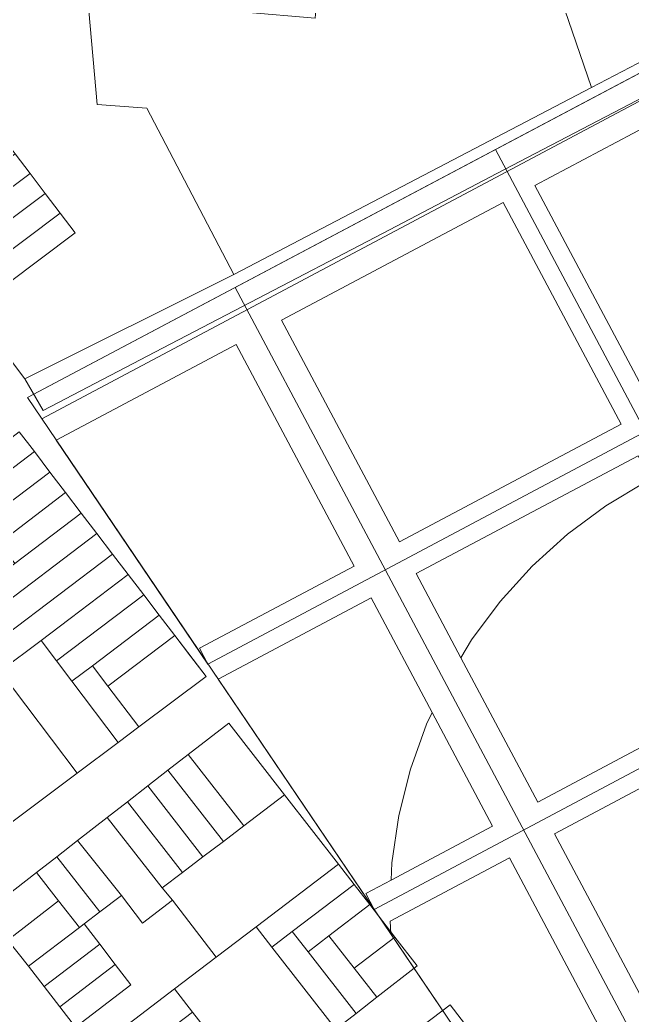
# Model space of a CAD drawing. Header units: metres. Extents: x 3873 to 16340, y -5213 to 3289.
# Drawn here: x 4230.1 to 4469, y 2161.9 to 2550.4 of the extents above; entities that cross this region are included whole.
import ezdxf

# ---------------------------------------------------------------- set-up
doc = ezdxf.new("R2010")
doc.units = ezdxf.units.M
for name, color, linetype, lineweight, plot in [('CONTEXTO-MANZANAS', 8, 'Continuous', 0, False), ('CONTEXTO-PARCELAS', 9, 'Continuous', 0, False), ('LIMITE-INTERVENCION', 30, 'Continuous', 0, False), ('MANZANAS-PROPUESTAS', 33, 'Continuous', 0, False), ('SECTORES', 1, 'Continuous', 0, False), ('VERDE-PROPUESTO', 82, 'Continuous', 0, False), ('VIA-SECUNDARIA', 8, 'Continuous', 0, False), ('VIA-TERCIARIA', 9, 'Continuous', 0, False)]:
    doc.layers.add(name, color=color, linetype=linetype, lineweight=lineweight, plot=plot)

msp = doc.modelspace()

# ---------------------------------------------------------------- linework, layer by layer
at = {"layer": 'CONTEXTO-MANZANAS'}
for points in [[(4501, 2549.06), (4453.15, 2524.02), (4313.59, 2451), (4231.93, 2410.33), (4211.59, 2437.23), (4205.74, 2444.96), (4199.89, 2452.7), (4194.04, 2460.44), (4188.19, 2468.18), (4182.34, 2475.92), (4176.49, 2483.66), (4170.64, 2491.39), (4164.79, 2499.13), (4158.94, 2506.87), (4151.28, 2517), (4139.46, 2532.41), (4085.43, 2604.3)], [(4229.79, 2389.63), (4235.71, 2381.88), (4241.78, 2373.93), (4247.85, 2365.99), (4254.02, 2357.93), (4260.09, 2349.98), (4266.25, 2341.92), (4272.32, 2333.97), (4278.4, 2326.03), (4284.47, 2318.08), (4290.54, 2310.13), (4296.68, 2302.11), (4302.75, 2294.16), (4276.44, 2274.4), (4268.44, 2268.4), (4252.44, 2256.38), (4225.35, 2236.04)], [(4272.07, 2245.25), (4279.96, 2251.39), (4287.85, 2257.52), (4295.72, 2263.69), (4311.53, 2275.93), (4333.3, 2247.9), (4354.33, 2220.83), (4360.45, 2212.95), (4366.59, 2205.05), (4376.4, 2192.41), (4385.15, 2181.16), (4369.36, 2168.88), (4361.26, 2162.59), (4353.36, 2156.45)], [(4251.78, 2157.29), (4245.65, 2165.18), (4239.51, 2173.08), (4233.37, 2180.98), (4225.39, 2191.24), (4216.8, 2202.29), (4236.54, 2217.64), (4244.44, 2223.77), (4252.52, 2230.06), (4264.17, 2239.12), (4272.07, 2245.25)], [(4387.24, 2157.8), (4398.03, 2165.91), (4415.52, 2143.01)]]:
    msp.add_lwpolyline(points, dxfattribs=at)
at = {"layer": 'CONTEXTO-PARCELAS'}
for points in [[(4231.93, 2410.33), (4313.59, 2451), (4453.17, 2523.96), (4501, 2549.06), (4536.45, 2567.54), (4554.49, 2577.21), (4575.26, 2587.77), (4906.15, 2763.99), (5248.08, 2937.84), (5255.33, 2931.81), (5219.72, 2913.83), (5166.37, 2886.38), (4855.83, 2726.07), (4582.83, 2577.44), (4416.19, 2490.39), (4371.78, 2467.19), (4319.92, 2440.11), (4285.66, 2422.21), (4239.12, 2397.9), (4231.93, 2410.33)], [(4231.93, 2410.33), (4313.59, 2451), (4453.17, 2523.96), (4501, 2549.06), (4536.45, 2567.54), (4554.49, 2577.21), (4575.26, 2587.77), (4906.15, 2763.99), (5248.08, 2937.84), (5255.33, 2931.81), (5219.72, 2913.83), (5166.37, 2886.38), (4855.83, 2726.07), (4582.83, 2577.44), (4416.19, 2490.39), (4371.78, 2467.19), (4319.92, 2440.11), (4285.66, 2422.21), (4239.12, 2397.9), (4231.93, 2410.33)], [(4313.59, 2451), (4279.6, 2515.97), (4260.16, 2517.43), (4253.65, 2590.62), (4281.21, 2588.38), (4283.04, 2607.68), (4283.45, 2612.29), (4308.51, 2610.88), (4308.19, 2599.72), (4315.16, 2599.25), (4314.92, 2596.1), (4309.82, 2596.16), (4308.09, 2571.84), (4319.46, 2570.71), (4317.88, 2553.4), (4345.29, 2551.12), (4346.69, 2568.42), (4384.74, 2565.13), (4406.43, 2585.08), (4440.12, 2721.75), (4462.85, 2731.12), (4455.89, 2755.23), (4467.52, 2759.97), (4470.12, 2761.03)], [(4313.59, 2451), (4279.6, 2515.97), (4260.16, 2517.43), (4253.65, 2590.62), (4281.21, 2588.38), (4283.04, 2607.68), (4283.45, 2612.29), (4308.51, 2610.88), (4308.19, 2599.72), (4315.16, 2599.25), (4314.92, 2596.1), (4309.82, 2596.16), (4308.09, 2571.84), (4319.46, 2570.71), (4317.88, 2553.4), (4345.29, 2551.12), (4346.69, 2568.42), (4384.74, 2565.13), (4406.43, 2585.08), (4440.12, 2721.75), (4462.85, 2731.12), (4455.89, 2755.23), (4467.52, 2759.97), (4470.12, 2761.03)], [(4484.6, 2596.9), (4436.75, 2571.87), (4453.15, 2524.02), (4313.59, 2451)], [(4484.6, 2596.9), (4436.75, 2571.87), (4453.15, 2524.02), (4313.59, 2451)], [(4484.6, 2596.9), (4501, 2549.06), (4453.15, 2524.02), (4436.75, 2571.87), (4484.6, 2596.9)], [(4484.6, 2596.9), (4501, 2549.06), (4453.15, 2524.02), (4436.75, 2571.87), (4484.6, 2596.9)], [(4191.31, 2546.95), (4253.65, 2590.62), (4260.16, 2517.43), (4279.6, 2515.97), (4313.59, 2451), (4231.93, 2410.33), (4211.59, 2437.23), (4251.59, 2467.23), (4245.74, 2474.96), (4239.89, 2482.7), (4234.04, 2490.44), (4228.19, 2498.18), (4222.34, 2505.91), (4216.49, 2513.65), (4210.64, 2521.39), (4204.79, 2529.13), (4198.94, 2536.86), (4191.31, 2546.95)], [(4191.31, 2546.95), (4253.65, 2590.62), (4260.16, 2517.43), (4279.6, 2515.97), (4313.59, 2451), (4231.93, 2410.33), (4211.59, 2437.23), (4251.59, 2467.23), (4245.74, 2474.96), (4239.89, 2482.7), (4234.04, 2490.44), (4228.19, 2498.18), (4222.34, 2505.91), (4216.49, 2513.65), (4210.64, 2521.39), (4204.79, 2529.13), (4198.94, 2536.86), (4191.31, 2546.95)], [(4234.04, 2490.44), (4194.04, 2460.44), (4188.19, 2468.18), (4228.19, 2498.18), (4234.04, 2490.44)], [(4234.04, 2490.44), (4194.04, 2460.44), (4188.19, 2468.18), (4228.19, 2498.18), (4234.04, 2490.44)], [(4239.89, 2482.7), (4199.89, 2452.7), (4194.04, 2460.44), (4234.04, 2490.44), (4239.89, 2482.7)], [(4239.89, 2482.7), (4199.89, 2452.7), (4194.04, 2460.44), (4234.04, 2490.44), (4239.89, 2482.7)], [(4245.74, 2474.96), (4205.74, 2444.96), (4199.89, 2452.7), (4239.89, 2482.7), (4245.74, 2474.96)], [(4245.74, 2474.96), (4205.74, 2444.96), (4199.89, 2452.7), (4239.89, 2482.7), (4245.74, 2474.96)], [(4251.59, 2467.23), (4211.59, 2437.23), (4205.74, 2444.96), (4245.74, 2474.96), (4251.59, 2467.23)], [(4251.59, 2467.23), (4211.59, 2437.23), (4205.74, 2444.96), (4245.74, 2474.96), (4251.59, 2467.23)], [(4235.71, 2381.88), (4209.87, 2362.31), (4204.08, 2369.96), (4229.79, 2389.63), (4235.71, 2381.88)], [(4235.71, 2381.88), (4209.87, 2362.31), (4204.08, 2369.96), (4229.79, 2389.63), (4235.71, 2381.88)], [(4241.78, 2373.93), (4215.9, 2354.34), (4209.87, 2362.31), (4235.71, 2381.88), (4241.78, 2373.93)], [(4241.78, 2373.93), (4215.9, 2354.34), (4209.87, 2362.31), (4235.71, 2381.88), (4241.78, 2373.93)], [(4247.85, 2365.99), (4222.03, 2346.25), (4215.9, 2354.34), (4241.78, 2373.93), (4247.85, 2365.99)], [(4247.85, 2365.99), (4222.03, 2346.25), (4215.9, 2354.34), (4241.78, 2373.93), (4247.85, 2365.99)], [(4254.02, 2357.93), (4228.07, 2338.28), (4222.03, 2346.25), (4247.85, 2365.99), (4254.02, 2357.93)], [(4254.02, 2357.93), (4228.07, 2338.28), (4222.03, 2346.25), (4247.85, 2365.99), (4254.02, 2357.93)], [(4260.09, 2349.98), (4218.24, 2318.13), (4212.12, 2326.2), (4220.09, 2332.24), (4228.07, 2338.28), (4254.02, 2357.93), (4260.09, 2349.98)], [(4260.09, 2349.98), (4218.24, 2318.13), (4212.12, 2326.2), (4220.09, 2332.24), (4228.07, 2338.28), (4254.02, 2357.93), (4260.09, 2349.98)], [(4180.25, 2351.72), (4216.32, 2304.1), (4222.35, 2296.13), (4252.45, 2256.39), (4225.35, 2236.04), (4219, 2244.41), (4212.62, 2252.81), (4213.68, 2253.61), (4208.05, 2260.93), (4202, 2268.89), (4195.95, 2276.85), (4189.9, 2284.81), (4183.85, 2292.78), (4177.8, 2300.74), (4171.74, 2308.7), (4150.3, 2292.29), (4132.75, 2315.38), (4180.25, 2351.72)], [(4180.25, 2351.72), (4216.32, 2304.1), (4222.35, 2296.13), (4252.45, 2256.39), (4225.35, 2236.04), (4219, 2244.41), (4212.62, 2252.81), (4213.68, 2253.61), (4208.05, 2260.93), (4202, 2268.89), (4195.95, 2276.85), (4189.9, 2284.81), (4183.85, 2292.78), (4177.8, 2300.74), (4171.74, 2308.7), (4150.3, 2292.29), (4132.75, 2315.38), (4180.25, 2351.72)], [(4224.29, 2310.14), (4218.24, 2318.13), (4260.09, 2349.98), (4266.25, 2341.92), (4224.29, 2310.14)], [(4224.29, 2310.14), (4218.24, 2318.13), (4260.09, 2349.98), (4266.25, 2341.92), (4224.29, 2310.14)], [(4266.25, 2341.92), (4272.32, 2333.97), (4238.3, 2308.2), (4222.35, 2296.13), (4216.32, 2304.1), (4224.29, 2310.14), (4266.25, 2341.92)], [(4266.25, 2341.92), (4272.32, 2333.97), (4238.3, 2308.2), (4222.35, 2296.13), (4216.32, 2304.1), (4224.29, 2310.14), (4266.25, 2341.92)], [(4272.32, 2333.97), (4278.4, 2326.03), (4244.33, 2300.23), (4238.3, 2308.2), (4272.32, 2333.97)], [(4272.32, 2333.97), (4278.4, 2326.03), (4244.33, 2300.23), (4238.3, 2308.2), (4272.32, 2333.97)], [(4278.4, 2326.03), (4284.47, 2318.08), (4258.34, 2298.3), (4250.38, 2292.26), (4244.33, 2300.23), (4278.4, 2326.03)], [(4278.4, 2326.03), (4284.47, 2318.08), (4258.34, 2298.3), (4250.38, 2292.26), (4244.33, 2300.23), (4278.4, 2326.03)], [(4284.47, 2318.08), (4290.54, 2310.13), (4264.38, 2290.33), (4258.34, 2298.3), (4284.47, 2318.08)], [(4284.47, 2318.08), (4290.54, 2310.13), (4264.38, 2290.33), (4258.34, 2298.3), (4284.47, 2318.08)], [(4238.3, 2308.2), (4244.33, 2300.23), (4250.38, 2292.26), (4268.44, 2268.4), (4252.45, 2256.39), (4222.35, 2296.13), (4238.3, 2308.2)], [(4238.3, 2308.2), (4244.33, 2300.23), (4250.38, 2292.26), (4268.44, 2268.4), (4252.45, 2256.39), (4222.35, 2296.13), (4238.3, 2308.2)], [(4290.54, 2310.13), (4302.75, 2294.16), (4276.44, 2274.4), (4264.38, 2290.33), (4290.54, 2310.13)], [(4290.54, 2310.13), (4302.75, 2294.16), (4276.44, 2274.4), (4264.38, 2290.33), (4290.54, 2310.13)], [(4258.34, 2298.3), (4264.38, 2290.33), (4276.44, 2274.4), (4268.44, 2268.4), (4250.38, 2292.26), (4258.34, 2298.3)], [(4258.34, 2298.3), (4264.38, 2290.33), (4276.44, 2274.4), (4268.44, 2268.4), (4250.38, 2292.26), (4258.34, 2298.3)], [(4317.41, 2235.8), (4295.72, 2263.69), (4311.53, 2275.93), (4333.3, 2247.9), (4317.41, 2235.8)], [(4317.41, 2235.8), (4295.72, 2263.69), (4311.53, 2275.93), (4333.3, 2247.9), (4317.41, 2235.8)], [(4309.46, 2229.74), (4287.85, 2257.52), (4295.72, 2263.69), (4317.41, 2235.8), (4309.46, 2229.74)], [(4309.46, 2229.74), (4287.85, 2257.52), (4295.72, 2263.69), (4317.41, 2235.8), (4309.46, 2229.74)], [(4279.96, 2251.39), (4287.85, 2257.52), (4309.46, 2229.74), (4301.5, 2223.69), (4279.96, 2251.39)], [(4279.96, 2251.39), (4287.85, 2257.52), (4309.46, 2229.74), (4301.5, 2223.69), (4279.96, 2251.39)], [(4293.55, 2217.63), (4272.07, 2245.25), (4279.96, 2251.39), (4301.5, 2223.69), (4293.55, 2217.63)], [(4293.55, 2217.63), (4272.07, 2245.25), (4279.96, 2251.39), (4301.5, 2223.69), (4293.55, 2217.63)], [(4293.55, 2217.63), (4301.5, 2223.69), (4309.46, 2229.74), (4317.41, 2235.8), (4333.3, 2247.9), (4354.33, 2220.83), (4322.25, 2196.41), (4306.59, 2184.53), (4289.62, 2206.8), (4285.59, 2211.57), (4293.55, 2217.63)], [(4293.55, 2217.63), (4301.5, 2223.69), (4309.46, 2229.74), (4317.41, 2235.8), (4333.3, 2247.9), (4354.33, 2220.83), (4322.25, 2196.41), (4306.59, 2184.53), (4289.62, 2206.8), (4285.59, 2211.57), (4293.55, 2217.63)], [(4285.59, 2211.57), (4264.17, 2239.12), (4272.07, 2245.25), (4293.55, 2217.63), (4285.59, 2211.57)], [(4285.59, 2211.57), (4264.17, 2239.12), (4272.07, 2245.25), (4293.55, 2217.63), (4285.59, 2211.57)], [(4289.62, 2206.8), (4277.88, 2197.86), (4269.66, 2208.64), (4252.52, 2230.06), (4264.17, 2239.12), (4285.59, 2211.57), (4289.62, 2206.8)], [(4289.62, 2206.8), (4277.88, 2197.86), (4269.66, 2208.64), (4252.52, 2230.06), (4264.17, 2239.12), (4285.59, 2211.57), (4289.62, 2206.8)], [(4269.66, 2208.64), (4261.21, 2202.19), (4244.44, 2223.77), (4252.52, 2230.06), (4269.66, 2208.64)], [(4269.66, 2208.64), (4261.21, 2202.19), (4244.44, 2223.77), (4252.52, 2230.06), (4269.66, 2208.64)], [(4261.21, 2202.19), (4255.16, 2197.58), (4253.26, 2196.13), (4245.13, 2206.58), (4236.54, 2217.64), (4244.44, 2223.77), (4261.21, 2202.19)], [(4261.21, 2202.19), (4255.16, 2197.58), (4253.26, 2196.13), (4245.13, 2206.58), (4236.54, 2217.64), (4244.44, 2223.77), (4261.21, 2202.19)], [(4354.33, 2220.83), (4360.45, 2212.95), (4336.35, 2194.58), (4328.4, 2188.52), (4322.25, 2196.41), (4354.33, 2220.83)], [(4354.33, 2220.83), (4360.45, 2212.95), (4336.35, 2194.58), (4328.4, 2188.52), (4322.25, 2196.41), (4354.33, 2220.83)], [(4245.13, 2206.58), (4225.39, 2191.24), (4216.8, 2202.29), (4236.54, 2217.64), (4245.13, 2206.58)], [(4245.13, 2206.58), (4225.39, 2191.24), (4216.8, 2202.29), (4236.54, 2217.64), (4245.13, 2206.58)], [(4366.59, 2205.05), (4350.68, 2192.93), (4342.49, 2186.69), (4336.35, 2194.58), (4360.45, 2212.95), (4366.59, 2205.05)], [(4366.59, 2205.05), (4350.68, 2192.93), (4342.49, 2186.69), (4336.35, 2194.58), (4360.45, 2212.95), (4366.59, 2205.05)], [(4253.26, 2196.13), (4233.37, 2180.98), (4225.39, 2191.24), (4245.13, 2206.58), (4253.26, 2196.13)], [(4253.26, 2196.13), (4233.37, 2180.98), (4225.39, 2191.24), (4245.13, 2206.58), (4253.26, 2196.13)], [(4255.16, 2197.58), (4261.21, 2202.19), (4269.66, 2208.64), (4277.88, 2197.86), (4289.62, 2206.8), (4306.59, 2184.53), (4290.41, 2172.16), (4258.88, 2148.16), (4251.78, 2157.29), (4273.34, 2173.72), (4267.28, 2181.68), (4261.22, 2189.63), (4255.16, 2197.58)], [(4255.16, 2197.58), (4261.21, 2202.19), (4269.66, 2208.64), (4277.88, 2197.86), (4289.62, 2206.8), (4306.59, 2184.53), (4290.41, 2172.16), (4258.88, 2148.16), (4251.78, 2157.29), (4273.34, 2173.72), (4267.28, 2181.68), (4261.22, 2189.63), (4255.16, 2197.58)], [(4376.4, 2192.41), (4360.49, 2180.29), (4350.68, 2192.93), (4366.59, 2205.05), (4376.4, 2192.41)], [(4376.4, 2192.41), (4360.49, 2180.29), (4350.68, 2192.93), (4366.59, 2205.05), (4376.4, 2192.41)], [(4233.37, 2180.98), (4253.26, 2196.13), (4255.16, 2197.58), (4261.22, 2189.63), (4239.51, 2173.08), (4233.37, 2180.98)], [(4233.37, 2180.98), (4253.26, 2196.13), (4255.16, 2197.58), (4261.22, 2189.63), (4239.51, 2173.08), (4233.37, 2180.98)], [(4290.41, 2172.16), (4306.59, 2184.53), (4322.25, 2196.41), (4328.4, 2188.52), (4353.36, 2156.45), (4321.76, 2131.89), (4303.58, 2155.25), (4297.44, 2163.14), (4290.41, 2172.16)], [(4290.41, 2172.16), (4306.59, 2184.53), (4322.25, 2196.41), (4328.4, 2188.52), (4353.36, 2156.45), (4321.76, 2131.89), (4303.58, 2155.25), (4297.44, 2163.14), (4290.41, 2172.16)], [(4328.4, 2188.52), (4336.35, 2194.58), (4342.49, 2186.69), (4361.26, 2162.59), (4353.36, 2156.45), (4328.4, 2188.52)], [(4328.4, 2188.52), (4336.35, 2194.58), (4342.49, 2186.69), (4361.26, 2162.59), (4353.36, 2156.45), (4328.4, 2188.52)], [(4361.26, 2162.59), (4342.49, 2186.69), (4350.68, 2192.93), (4360.49, 2180.29), (4369.36, 2168.88), (4361.26, 2162.59)], [(4361.26, 2162.59), (4342.49, 2186.69), (4350.68, 2192.93), (4360.49, 2180.29), (4369.36, 2168.88), (4361.26, 2162.59)], [(4369.36, 2168.88), (4360.49, 2180.29), (4376.4, 2192.41), (4385.15, 2181.16), (4369.36, 2168.88)], [(4369.36, 2168.88), (4360.49, 2180.29), (4376.4, 2192.41), (4385.15, 2181.16), (4369.36, 2168.88)], [(4239.51, 2173.08), (4261.22, 2189.63), (4267.28, 2181.68), (4245.65, 2165.18), (4239.51, 2173.08)], [(4239.51, 2173.08), (4261.22, 2189.63), (4267.28, 2181.68), (4245.65, 2165.18), (4239.51, 2173.08)], [(4245.65, 2165.18), (4267.28, 2181.68), (4273.34, 2173.72), (4251.78, 2157.29), (4245.65, 2165.18)], [(4245.65, 2165.18), (4267.28, 2181.68), (4273.34, 2173.72), (4251.78, 2157.29), (4245.65, 2165.18)], [(4297.44, 2163.14), (4265.9, 2139.13), (4258.88, 2148.16), (4290.41, 2172.16), (4297.44, 2163.14)], [(4297.44, 2163.14), (4265.9, 2139.13), (4258.88, 2148.16), (4290.41, 2172.16), (4297.44, 2163.14)], [(4398.03, 2165.91), (4415.52, 2143.01), (4404.73, 2134.89), (4387.24, 2157.8), (4398.03, 2165.91)], [(4398.03, 2165.91), (4415.52, 2143.01), (4404.73, 2134.89), (4387.24, 2157.8), (4398.03, 2165.91)], [(4303.58, 2155.25), (4295.7, 2149.24), (4287.81, 2143.24), (4279.92, 2137.24), (4272.04, 2131.23), (4265.9, 2139.13), (4297.44, 2163.14), (4303.58, 2155.25)], [(4303.58, 2155.25), (4295.7, 2149.24), (4287.81, 2143.24), (4279.92, 2137.24), (4272.04, 2131.23), (4265.9, 2139.13), (4297.44, 2163.14), (4303.58, 2155.25)]]:
    msp.add_lwpolyline(points, dxfattribs=at)
at = {"layer": 'LIMITE-INTERVENCION'}
msp.add_lwpolyline([(4233, 2403), (5161, 2895), (5371.2, 2666.4), (5201.5, 2503.2), (5940, 1449), (5446.2, 1232.4), (4855.3, 2029.4), (4630.2, 1816.5), (4233, 2403)], close=True, dxfattribs=at)
at = {"layer": 'MANZANAS-PROPUESTAS'}
for points in [[(4566.24, 2446.62), (4477.07, 2399.2), (4431.06, 2485.73), (4520.24, 2533.14), (4566.24, 2446.62)], [(4332.17, 2433.15), (4418.7, 2479.16), (4464.71, 2392.63), (4378.18, 2346.62), (4332.17, 2433.15)], [(4314.51, 2423.76), (4360.52, 2337.23), (4300.17, 2305.14), (4303.46, 2298.96), (4244.24, 2386.4), (4314.51, 2423.76)], [(4384.75, 2334.26), (4471.28, 2380.27), (4476.18, 2371.05), (4474.75, 2370.38), (4458.75, 2360.79), (4443.78, 2349.68), (4429.96, 2337.16), (4417.44, 2323.35), (4406.33, 2308.37), (4402.19, 2301.46), (4384.75, 2334.26)], [(4367.09, 2324.87), (4390.92, 2280.06), (4388.77, 2275.52), (4382.49, 2257.97), (4377.96, 2239.88), (4375.23, 2221.44), (4374.89, 2214.63), (4365.03, 2209.38), (4368.31, 2203.2), (4307.41, 2293.13), (4367.09, 2324.87)]]:
    msp.add_lwpolyline(points, close=True, dxfattribs=at)
at = {"layer": 'SECTORES'}
msp.add_lwpolyline([(4630.2, 1816.5), (4629.95, 1816.86), (4233, 2403), (4589.1, 2591.79), (4592, 2585), (4827, 2026), (4833.91, 2009.17), (4632.12, 1818.32), (4630.2, 1816.5)], close=True, dxfattribs=at)
at = {"layer": 'VERDE-PROPUESTO'}
for points in [[(4417.44, 2323.35), (4429.96, 2337.16), (4443.78, 2349.68), (4458.75, 2360.79), (4474.75, 2370.38), (4476.18, 2371.05), (4518.69, 2291.09), (4432.17, 2245.08), (4402.19, 2301.46), (4406.33, 2308.37), (4417.44, 2323.35)], [(4438.74, 2232.72), (4626.81, 2332.72), (4672.81, 2246.19), (4618.98, 2217.56), (4628.37, 2199.9), (4682.2, 2228.53), (4728.21, 2142), (4639.03, 2094.58), (4599.7, 2168.57), (4587.33, 2161.99), (4626.67, 2088.01), (4540.14, 2042), (4494.14, 2128.53), (4537.01, 2151.33), (4527.62, 2168.99), (4484.75, 2146.19), (4438.74, 2232.72)], [(4377.96, 2239.88), (4382.49, 2257.97), (4388.77, 2275.52), (4390.92, 2280.06), (4414.51, 2235.69), (4374.89, 2214.63), (4375.23, 2221.44), (4377.96, 2239.88)], [(4374.76, 2193.68), (4374.52, 2198.57), (4421.08, 2223.33), (4467.09, 2136.8), (4428.47, 2116.27), (4433.17, 2107.44), (4424, 2120.98), (4374.76, 2193.68)]]:
    msp.add_lwpolyline(points, close=True, dxfattribs=at)
at = {"layer": 'VIA-SECUNDARIA'}
for points in [[(4238.6, 2394.72), (5116.24, 2861.37)], [(4642.52, 1828.15), (4314.03, 2445.96)]]:
    msp.add_lwpolyline(points, dxfattribs=at)
at = {"layer": 'VIA-TERCIARIA'}
for points in [[(4303.46, 2298.96), (4992.92, 2665.55)], [(4368.31, 2203.2), (5019.96, 2549.69)], [(4530.83, 2283.18), (4415.63, 2499.83)]]:
    msp.add_lwpolyline(points, dxfattribs=at)

doc.saveas('drawing.dxf')
